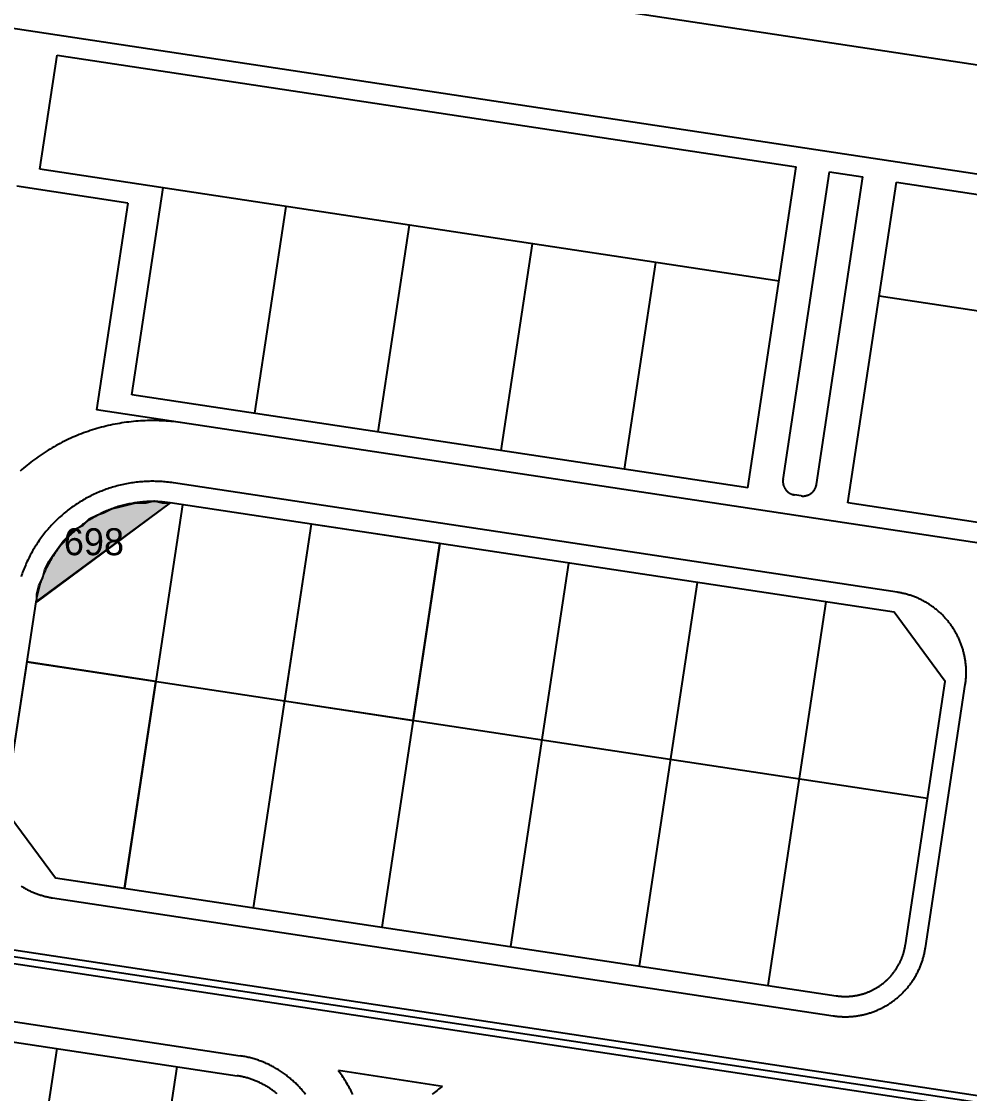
# Model space of a CAD drawing. Header units: metres. Extents: x 680594 to 684853, y 828874 to 830078.
# Drawn here: x 681077.2 to 681217.7, y 829831.2 to 829990.2 of the extents above; entities that cross this region are included whole.
import ezdxf
from ezdxf.enums import TextEntityAlignment as Align

# ---------------------------------------------------------------- set-up
doc = ezdxf.new("R2010")
doc.units = ezdxf.units.M
for name, color, linetype in [('PLOT_LINES', 7, 'Continuous'), ('PLOT_NUMBERS', 7, 'Continuous'), ('SELECTED_PLOTS', 3, 'Continuous')]:
    doc.layers.add(name, color=color, linetype=linetype)

msp = doc.modelspace()

# ---------------------------------------------------------------- hatches: boundary and pattern name
at = {"layer": 'SELECTED_PLOTS'}
h = msp.add_hatch(color=3, dxfattribs=at)
h.dxf.hatch_style = 1
h.paths.add_polyline_path([(681099.3, 829918.8), (681079.5, 829904.1), (681079.5, 829905.3), (681079.8, 829906.5), (681080.4, 829907.7), (681080.7, 829908.9), (681081.3, 829910.1), (681081.9, 829911), (681082.8, 829912.2), (681083.4, 829913.1), (681084.3, 829914), (681085.2, 829914.9), (681086.4, 829915.5), (681087.3, 829916.4), (681088.5, 829917), (681089.4, 829917.3), (681090.6, 829917.9), (681091.8, 829918.2), (681093, 829918.5), (681094.2, 829918.8), (681095.7, 829918.8), (681096.9, 829919.1), (681098.1, 829918.8)])

# ---------------------------------------------------------------- linework, layer by layer
at = {"layer": 'PLOT_LINES'}
for points in [[(680728.84, 830057.84), (682579.82, 829777.99)], [(680728.84, 830057.84), (682579.82, 829777.99)], [(681024.65, 829996.94), (681666.88, 829899.83)], [(681079.98, 829968.23), (681082.53, 829985.15)], [(681082.53, 829985.15), (681192.05, 829968.59)], [(681189.5, 829951.67), (681079.98, 829968.23)], [(681184.86, 829921.02), (681192.05, 829968.59)], [(681190.1, 829922.25), (681197, 829967.84)], [(681197, 829967.84), (681201.94, 829967.1)], [(681195.05, 829921.5), (681201.94, 829967.1)], [(681199.69, 829918.77), (681206.89, 829966.35)], [(681206.89, 829966.35), (681335.42, 829946.91)], [(681093, 829963.22), (681076.56, 829965.71)], [(681093.59, 829934.82), (681098.23, 829965.47)], [(681093, 829963.22), (681088.37, 829932.57)], [(681111.85, 829932.06), (681116.48, 829962.71)], [(681130.1, 829929.3), (681134.73, 829959.95)], [(681148.35, 829926.54), (681152.99, 829957.19)], [(681166.6, 829923.78), (681171.24, 829954.43)], [(681332.87, 829929.99), (681204.33, 829949.43)], [(681184.86, 829921.02), (681093.59, 829934.82)], [(681586.98, 829857.19), (681088.37, 829932.57)], [(681101.1, 829930.65), (681100.75, 829930.7), (681100.41, 829930.74), (681100.07, 829930.78), (681099.72, 829930.82), (681099.38, 829930.86), (681099.03, 829930.89), (681098.69, 829930.91), (681098.34, 829930.93), (681098, 829930.95), (681097.65, 829930.96), (681097.31, 829930.97), (681096.96, 829930.98), (681096.62, 829930.98), (681096.27, 829930.98), (681095.93, 829930.97), (681095.58, 829930.96), (681095.23, 829930.94), (681094.89, 829930.92), (681094.54, 829930.9), (681094.2, 829930.87), (681093.85, 829930.84), (681093.51, 829930.81), (681093.17, 829930.77), (681092.82, 829930.73), (681092.48, 829930.68), (681092.14, 829930.63), (681091.8, 829930.57), (681091.46, 829930.51), (681091.12, 829930.45), (681090.78, 829930.38), (681090.44, 829930.31), (681090.1, 829930.23), (681089.77, 829930.16), (681089.43, 829930.07), (681089.1, 829929.99), (681088.76, 829929.89), (681088.43, 829929.8), (681088.1, 829929.7), (681087.77, 829929.6), (681087.44, 829929.49), (681087.11, 829929.38), (681086.78, 829929.27), (681086.46, 829929.15), (681086.14, 829929.03), (681085.81, 829928.9), (681085.49, 829928.77), (681085.17, 829928.64), (681084.86, 829928.5), (681084.54, 829928.36), (681084.23, 829928.22), (681083.91, 829928.07), (681083.6, 829927.92), (681083.29, 829927.76), (681082.99, 829927.6), (681082.68, 829927.44), (681082.38, 829927.28), (681082.08, 829927.11), (681081.78, 829926.93), (681081.48, 829926.76), (681081.18, 829926.58), (681080.89, 829926.39), (681080.6, 829926.21), (681080.31, 829926.02), (681080.02, 829925.82), (681079.74, 829925.63), (681079.46, 829925.43), (681079.18, 829925.22), (681078.9, 829925.02), (681078.63, 829924.81), (681078.35, 829924.59), (681078.08, 829924.38), (681077.82, 829924.16), (681077.55, 829923.93), (681077.29, 829923.71), (681077.03, 829923.48)], [(681099.75, 829921.75), (681099.51, 829921.78), (681099.27, 829921.81), (681099.04, 829921.84), (681098.8, 829921.87), (681098.56, 829921.89), (681098.32, 829921.91), (681098.08, 829921.93), (681097.84, 829921.95), (681097.6, 829921.96), (681097.36, 829921.97), (681097.12, 829921.97), (681096.88, 829921.98), (681096.64, 829921.98), (681096.4, 829921.98), (681096.16, 829921.97), (681095.92, 829921.96), (681095.68, 829921.95), (681095.44, 829921.94), (681095.2, 829921.92), (681094.96, 829921.91), (681094.72, 829921.88), (681094.48, 829921.86), (681094.24, 829921.83), (681094, 829921.8), (681093.76, 829921.77), (681093.53, 829921.73), (681093.29, 829921.7), (681093.05, 829921.65), (681092.82, 829921.61), (681092.58, 829921.56), (681092.35, 829921.51), (681092.11, 829921.46), (681091.88, 829921.41), (681091.64, 829921.35), (681091.41, 829921.29), (681091.18, 829921.23), (681090.95, 829921.16), (681090.72, 829921.09), (681090.49, 829921.02), (681090.26, 829920.95), (681090.03, 829920.87), (681089.8, 829920.79), (681089.58, 829920.71), (681089.35, 829920.62), (681089.13, 829920.54), (681088.91, 829920.45), (681088.69, 829920.35), (681088.46, 829920.26), (681088.25, 829920.16), (681088.03, 829920.06), (681087.81, 829919.96), (681087.59, 829919.85), (681087.38, 829919.74), (681087.17, 829919.63), (681086.95, 829919.52), (681086.74, 829919.41), (681086.53, 829919.29), (681086.32, 829919.17), (681086.12, 829919.05), (681085.91, 829918.92), (681085.71, 829918.79), (681085.51, 829918.66), (681085.31, 829918.53), (681085.11, 829918.4), (681084.91, 829918.26), (681084.71, 829918.12), (681084.52, 829917.98), (681084.33, 829917.83), (681084.14, 829917.69), (681083.95, 829917.54), (681083.76, 829917.39), (681083.57, 829917.24), (681083.39, 829917.08), (681083.21, 829916.93), (681083.03, 829916.77), (681082.85, 829916.61), (681082.67, 829916.44), (681082.5, 829916.28), (681082.33, 829916.11), (681082.16, 829915.94), (681081.99, 829915.77), (681081.82, 829915.6), (681081.66, 829915.42), (681081.49, 829915.24), (681081.33, 829915.06), (681081.18, 829914.88), (681081.02, 829914.7), (681080.87, 829914.52), (681080.71, 829914.33), (681080.56, 829914.14), (681080.42, 829913.95), (681080.27, 829913.76), (681080.13, 829913.57), (681079.99, 829913.37), (681079.85, 829913.18), (681079.71, 829912.98), (681079.58, 829912.78), (681079.45, 829912.58), (681079.32, 829912.37), (681079.19, 829912.17), (681079.07, 829911.96), (681078.95, 829911.76), (681078.83, 829911.55), (681078.71, 829911.34), (681078.6, 829911.13), (681078.49, 829910.91), (681078.38, 829910.7), (681078.27, 829910.48), (681078.17, 829910.27), (681078.06, 829910.05), (681077.96, 829909.83), (681077.87, 829909.61), (681077.77, 829909.39), (681077.68, 829909.17), (681077.59, 829908.95), (681077.51, 829908.72), (681077.42, 829908.5), (681077.34, 829908.27), (681077.26, 829908.04), (681077.19, 829907.81)], [(681207.03, 829905.53), (681099.75, 829921.75)], [(681190.1, 829922.25), (681190.1, 829922.22), (681190.1, 829922.2), (681190.1, 829922.18), (681190.09, 829922.15), (681190.09, 829922.13), (681190.09, 829922.11), (681190.09, 829922.08), (681190.09, 829922.06), (681190.08, 829922.04), (681190.08, 829922.02), (681190.08, 829921.99), (681190.08, 829921.97), (681190.08, 829921.95), (681190.08, 829921.92), (681190.08, 829921.9), (681190.08, 829921.88), (681190.08, 829921.85), (681190.09, 829921.83), (681190.09, 829921.81), (681190.09, 829921.78), (681190.09, 829921.76), (681190.09, 829921.74), (681190.1, 829921.71), (681190.1, 829921.69), (681190.1, 829921.67), (681190.1, 829921.64), (681190.11, 829921.62), (681190.11, 829921.6), (681190.12, 829921.58), (681190.12, 829921.55), (681190.13, 829921.53), (681190.13, 829921.51), (681190.14, 829921.48), (681190.14, 829921.46), (681190.15, 829921.44), (681190.15, 829921.42), (681190.16, 829921.39), (681190.17, 829921.37), (681190.17, 829921.35), (681190.18, 829921.33), (681190.19, 829921.31), (681190.2, 829921.28), (681190.2, 829921.26), (681190.21, 829921.24), (681190.22, 829921.22), (681190.23, 829921.2), (681190.24, 829921.17), (681190.25, 829921.15), (681190.26, 829921.13), (681190.27, 829921.11), (681190.28, 829921.09), (681190.29, 829921.07), (681190.3, 829921.05), (681190.31, 829921.03), (681190.32, 829921.01), (681190.33, 829920.99), (681190.34, 829920.97), (681190.35, 829920.95), (681190.36, 829920.93), (681190.37, 829920.91), (681190.39, 829920.89), (681190.4, 829920.87), (681190.41, 829920.85), (681190.43, 829920.83), (681190.44, 829920.81), (681190.45, 829920.79), (681190.47, 829920.77), (681190.48, 829920.75), (681190.49, 829920.73), (681190.51, 829920.71), (681190.52, 829920.7), (681190.54, 829920.68), (681190.55, 829920.66), (681190.57, 829920.64), (681190.58, 829920.62), (681190.6, 829920.61), (681190.61, 829920.59), (681190.63, 829920.57), (681190.64, 829920.56), (681190.66, 829920.54), (681190.68, 829920.52), (681190.69, 829920.51), (681190.71, 829920.49), (681190.73, 829920.48), (681190.75, 829920.46), (681190.76, 829920.44), (681190.78, 829920.43), (681190.8, 829920.41), (681190.82, 829920.4), (681190.83, 829920.38), (681190.85, 829920.37), (681190.87, 829920.36), (681190.89, 829920.34), (681190.91, 829920.33), (681190.93, 829920.31), (681190.95, 829920.3), (681190.97, 829920.29), (681190.98, 829920.28), (681191, 829920.26), (681191.02, 829920.25), (681191.04, 829920.24), (681191.06, 829920.23), (681191.08, 829920.21), (681191.1, 829920.2), (681191.12, 829920.19), (681191.14, 829920.18), (681191.17, 829920.17), (681191.19, 829920.16), (681191.21, 829920.15), (681191.23, 829920.14), (681191.25, 829920.13), (681191.27, 829920.12), (681191.29, 829920.11), (681191.31, 829920.1), (681191.33, 829920.09), (681191.36, 829920.08), (681191.38, 829920.08), (681191.4, 829920.07), (681191.42, 829920.06), (681191.44, 829920.05), (681191.47, 829920.04), (681191.49, 829920.04), (681191.51, 829920.03), (681191.53, 829920.02), (681191.56, 829920.02), (681191.58, 829920.01), (681191.6, 829920.01), (681191.62, 829920), (681191.65, 829920), (681191.67, 829919.99), (681191.69, 829919.99), (681191.71, 829919.98), (681191.74, 829919.98), (681191.76, 829919.97), (681191.78, 829919.97)], [(681192.77, 829919.82), (681192.79, 829919.82), (681192.82, 829919.81), (681192.84, 829919.81), (681192.86, 829919.81), (681192.89, 829919.81), (681192.91, 829919.8), (681192.93, 829919.8), (681192.96, 829919.8), (681192.98, 829919.8), (681193, 829919.8), (681193.03, 829919.8), (681193.05, 829919.8), (681193.07, 829919.8), (681193.1, 829919.8), (681193.12, 829919.8), (681193.14, 829919.8), (681193.17, 829919.8), (681193.19, 829919.8), (681193.21, 829919.8), (681193.24, 829919.8), (681193.26, 829919.81), (681193.28, 829919.81), (681193.31, 829919.81), (681193.33, 829919.81), (681193.35, 829919.82), (681193.37, 829919.82), (681193.4, 829919.83), (681193.42, 829919.83), (681193.44, 829919.83), (681193.47, 829919.84), (681193.49, 829919.84), (681193.51, 829919.85), (681193.53, 829919.85), (681193.56, 829919.86), (681193.58, 829919.86), (681193.6, 829919.87), (681193.62, 829919.88), (681193.65, 829919.88), (681193.67, 829919.89), (681193.69, 829919.9), (681193.71, 829919.9), (681193.73, 829919.91), (681193.76, 829919.92), (681193.78, 829919.93), (681193.8, 829919.94), (681193.82, 829919.94), (681193.84, 829919.95), (681193.86, 829919.96), (681193.89, 829919.97), (681193.91, 829919.98), (681193.93, 829919.99), (681193.95, 829920), (681193.97, 829920.01), (681193.99, 829920.02), (681194.01, 829920.03), (681194.03, 829920.04), (681194.05, 829920.06), (681194.07, 829920.07), (681194.09, 829920.08), (681194.11, 829920.09), (681194.13, 829920.1), (681194.15, 829920.12), (681194.17, 829920.13), (681194.19, 829920.14), (681194.21, 829920.15), (681194.23, 829920.17), (681194.25, 829920.18), (681194.27, 829920.2), (681194.29, 829920.21), (681194.3, 829920.22), (681194.32, 829920.24), (681194.34, 829920.25), (681194.36, 829920.27), (681194.38, 829920.28), (681194.39, 829920.3), (681194.41, 829920.31), (681194.43, 829920.33), (681194.44, 829920.35), (681194.46, 829920.36), (681194.48, 829920.38), (681194.49, 829920.39), (681194.51, 829920.41), (681194.53, 829920.43), (681194.54, 829920.44), (681194.56, 829920.46), (681194.57, 829920.48), (681194.59, 829920.5), (681194.6, 829920.51), (681194.62, 829920.53), (681194.63, 829920.55), (681194.65, 829920.57), (681194.66, 829920.59), (681194.68, 829920.61), (681194.69, 829920.62), (681194.7, 829920.64), (681194.72, 829920.66), (681194.73, 829920.68), (681194.74, 829920.7), (681194.76, 829920.72), (681194.77, 829920.74), (681194.78, 829920.76), (681194.79, 829920.78), (681194.8, 829920.8), (681194.82, 829920.82), (681194.83, 829920.84), (681194.84, 829920.86), (681194.85, 829920.88), (681194.86, 829920.9), (681194.87, 829920.92), (681194.88, 829920.94), (681194.89, 829920.97), (681194.9, 829920.99), (681194.91, 829921.01), (681194.92, 829921.03), (681194.93, 829921.05), (681194.93, 829921.07), (681194.94, 829921.09), (681194.95, 829921.12), (681194.96, 829921.14), (681194.97, 829921.16), (681194.97, 829921.18), (681194.98, 829921.2), (681194.99, 829921.23), (681194.99, 829921.25), (681195, 829921.27), (681195.01, 829921.29), (681195.01, 829921.32), (681195.02, 829921.34), (681195.02, 829921.36), (681195.03, 829921.38), (681195.03, 829921.41), (681195.04, 829921.43), (681195.04, 829921.45), (681195.04, 829921.48), (681195.05, 829921.5)], [(681192.77, 829919.82), (681191.78, 829919.97)], [(681208.23, 829853.26), (681214.14, 829892.32), (681206.58, 829902.56), (681099.3, 829918.78), (681079.38, 829904.09), (681074.75, 829873.44), (681082.3, 829863.2), (681197.99, 829845.71)], [(681099.3, 829918.78), (681099.1, 829918.81), (681098.9, 829918.84), (681098.69, 829918.86), (681098.49, 829918.89), (681098.28, 829918.91), (681098.08, 829918.92), (681097.87, 829918.94), (681097.67, 829918.95), (681097.46, 829918.96), (681097.26, 829918.97), (681097.05, 829918.97), (681096.85, 829918.98), (681096.64, 829918.98), (681096.44, 829918.98), (681096.23, 829918.97), (681096.03, 829918.97), (681095.82, 829918.96), (681095.62, 829918.95), (681095.41, 829918.93), (681095.21, 829918.92), (681095.01, 829918.9), (681094.8, 829918.88), (681094.6, 829918.85), (681094.39, 829918.83), (681094.19, 829918.8), (681093.99, 829918.77), (681093.79, 829918.74), (681093.58, 829918.7), (681093.38, 829918.66), (681093.18, 829918.62), (681092.98, 829918.58), (681092.78, 829918.54), (681092.58, 829918.49), (681092.38, 829918.44), (681092.18, 829918.39), (681091.98, 829918.34), (681091.79, 829918.28), (681091.59, 829918.22), (681091.4, 829918.16), (681091.2, 829918.1), (681091.01, 829918.03), (681090.81, 829917.96), (681090.62, 829917.89), (681090.43, 829917.82), (681090.24, 829917.75), (681090.05, 829917.67), (681089.86, 829917.59), (681089.67, 829917.51), (681089.48, 829917.43), (681089.29, 829917.34), (681089.11, 829917.25), (681088.92, 829917.16), (681088.74, 829917.07), (681088.56, 829916.98), (681088.38, 829916.88), (681088.2, 829916.78), (681088.02, 829916.68), (681087.84, 829916.58), (681087.66, 829916.47), (681087.49, 829916.37), (681087.32, 829916.26), (681087.14, 829916.15), (681086.97, 829916.04), (681086.8, 829915.92), (681086.63, 829915.8), (681086.47, 829915.68), (681086.3, 829915.56), (681086.14, 829915.44), (681085.97, 829915.32), (681085.81, 829915.19), (681085.65, 829915.06), (681085.49, 829914.93), (681085.34, 829914.8), (681085.18, 829914.67), (681085.03, 829914.53), (681084.87, 829914.39), (681084.72, 829914.25), (681084.58, 829914.11), (681084.43, 829913.97), (681084.28, 829913.82), (681084.14, 829913.68), (681084, 829913.53), (681083.86, 829913.38), (681083.72, 829913.23), (681083.58, 829913.08), (681083.45, 829912.92), (681083.31, 829912.77), (681083.18, 829912.61), (681083.05, 829912.45), (681082.92, 829912.29), (681082.8, 829912.13), (681082.67, 829911.96), (681082.55, 829911.8), (681082.43, 829911.63), (681082.31, 829911.46), (681082.2, 829911.3), (681082.08, 829911.12), (681081.97, 829910.95), (681081.86, 829910.78), (681081.75, 829910.61), (681081.65, 829910.43), (681081.54, 829910.25), (681081.44, 829910.07), (681081.34, 829909.9), (681081.24, 829909.71), (681081.15, 829909.53), (681081.06, 829909.35), (681080.96, 829909.17), (681080.88, 829908.98), (681080.79, 829908.8), (681080.7, 829908.61), (681080.62, 829908.42), (681080.54, 829908.23), (681080.46, 829908.04), (681080.39, 829907.85), (681080.31, 829907.66), (681080.24, 829907.47), (681080.17, 829907.28), (681080.11, 829907.08), (681080.04, 829906.89), (681079.98, 829906.69), (681079.92, 829906.5), (681079.86, 829906.3), (681079.81, 829906.1), (681079.75, 829905.9), (681079.7, 829905.7), (681079.65, 829905.5), (681079.61, 829905.3), (681079.57, 829905.1), (681079.52, 829904.9), (681079.48, 829904.7), (681079.45, 829904.5), (681079.41, 829904.3), (681079.38, 829904.09)], [(681101.1, 829918.51), (681092.51, 829861.66)], [(681328.23, 829899.34), (681199.69, 829918.77)], [(681120.16, 829915.63), (681111.57, 829858.77)], [(681139.23, 829912.75), (681120.16, 829915.63), (681116.2, 829889.43), (681135.27, 829886.54), (681139.23, 829912.75)], [(681139.23, 829912.75), (681130.63, 829855.89)], [(681158.29, 829909.86), (681149.7, 829853.01)], [(681177.35, 829906.98), (681168.76, 829850.13)], [(681217.1, 829891.87), (681217.12, 829892.01), (681217.14, 829892.15), (681217.16, 829892.28), (681217.17, 829892.42), (681217.19, 829892.56), (681217.2, 829892.7), (681217.21, 829892.84), (681217.22, 829892.98), (681217.22, 829893.12), (681217.23, 829893.26), (681217.23, 829893.4), (681217.24, 829893.54), (681217.24, 829893.68), (681217.24, 829893.82), (681217.23, 829893.96), (681217.23, 829894.1), (681217.22, 829894.24), (681217.22, 829894.38), (681217.21, 829894.51), (681217.2, 829894.65), (681217.18, 829894.79), (681217.17, 829894.93), (681217.15, 829895.07), (681217.14, 829895.21), (681217.12, 829895.35), (681217.1, 829895.49), (681217.08, 829895.62), (681217.05, 829895.76), (681217.03, 829895.9), (681217, 829896.04), (681216.97, 829896.17), (681216.94, 829896.31), (681216.91, 829896.44), (681216.88, 829896.58), (681216.84, 829896.72), (681216.81, 829896.85), (681216.77, 829896.98), (681216.73, 829897.12), (681216.69, 829897.25), (681216.65, 829897.39), (681216.6, 829897.52), (681216.56, 829897.65), (681216.51, 829897.78), (681216.46, 829897.91), (681216.41, 829898.04), (681216.36, 829898.17), (681216.3, 829898.3), (681216.25, 829898.43), (681216.19, 829898.56), (681216.14, 829898.68), (681216.08, 829898.81), (681216.02, 829898.94), (681215.95, 829899.06), (681215.89, 829899.19), (681215.83, 829899.31), (681215.76, 829899.43), (681215.69, 829899.55), (681215.62, 829899.68), (681215.55, 829899.8), (681215.48, 829899.92), (681215.41, 829900.03), (681215.33, 829900.15), (681215.25, 829900.27), (681215.18, 829900.39), (681215.1, 829900.5), (681215.02, 829900.61), (681214.94, 829900.73), (681214.85, 829900.84), (681214.77, 829900.95), (681214.68, 829901.06), (681214.6, 829901.17), (681214.51, 829901.28), (681214.42, 829901.39), (681214.33, 829901.49), (681214.24, 829901.6), (681214.14, 829901.7), (681214.05, 829901.81), (681213.96, 829901.91), (681213.86, 829902.01), (681213.76, 829902.11), (681213.66, 829902.21), (681213.56, 829902.31), (681213.46, 829902.4), (681213.36, 829902.5), (681213.26, 829902.59), (681213.15, 829902.68), (681213.05, 829902.77), (681212.94, 829902.87), (681212.83, 829902.95), (681212.72, 829903.04), (681212.61, 829903.13), (681212.5, 829903.21), (681212.39, 829903.3), (681212.28, 829903.38), (681212.17, 829903.46), (681212.05, 829903.54), (681211.94, 829903.62), (681211.82, 829903.7), (681211.7, 829903.77), (681211.58, 829903.85), (681211.46, 829903.92), (681211.34, 829903.99), (681211.22, 829904.06), (681211.1, 829904.13), (681210.98, 829904.2), (681210.86, 829904.27), (681210.73, 829904.33), (681210.61, 829904.39), (681210.48, 829904.46), (681210.36, 829904.52), (681210.23, 829904.57), (681210.1, 829904.63), (681209.98, 829904.69), (681209.85, 829904.74), (681209.72, 829904.79), (681209.59, 829904.85), (681209.46, 829904.9), (681209.33, 829904.94), (681209.2, 829904.99), (681209.06, 829905.04), (681208.93, 829905.08), (681208.8, 829905.12), (681208.66, 829905.16), (681208.53, 829905.2), (681208.4, 829905.24), (681208.26, 829905.28), (681208.13, 829905.31), (681207.99, 829905.34), (681207.85, 829905.37), (681207.72, 829905.4), (681207.58, 829905.43), (681207.44, 829905.46), (681207.31, 829905.48), (681207.17, 829905.51), (681207.03, 829905.53)], [(681196.42, 829904.1), (681187.82, 829847.25)], [(681097.14, 829892.31), (681078.04, 829895.2), (681074.75, 829873.44), (681082.3, 829863.2), (681092.51, 829861.66), (681097.14, 829892.31)], [(681078.04, 829895.2), (681211.52, 829875.01)], [(681211.2, 829852.81), (681217.1, 829891.87)], [(680992.67, 829864.11), (681644.26, 829765.59)], [(680992.67, 829864.11), (681644.26, 829765.59)], [(681006.12, 829863.09), (681644.43, 829766.58)], [(681077.18, 829861.99), (681077.3, 829861.91), (681077.42, 829861.84), (681077.54, 829861.77), (681077.66, 829861.7), (681077.78, 829861.63), (681077.9, 829861.56), (681078.03, 829861.5), (681078.15, 829861.43), (681078.27, 829861.37), (681078.4, 829861.31), (681078.53, 829861.25), (681078.65, 829861.19), (681078.78, 829861.13), (681078.91, 829861.07), (681079.04, 829861.02), (681079.16, 829860.97), (681079.29, 829860.91), (681079.42, 829860.87), (681079.56, 829860.82), (681079.69, 829860.77), (681079.82, 829860.72), (681079.95, 829860.68), (681080.09, 829860.64), (681080.22, 829860.6), (681080.35, 829860.56), (681080.49, 829860.52), (681080.62, 829860.49), (681080.76, 829860.45), (681080.89, 829860.42), (681081.03, 829860.39), (681081.17, 829860.36), (681081.3, 829860.33), (681081.44, 829860.3), (681081.58, 829860.28), (681081.71, 829860.25), (681081.85, 829860.23)], [(681007.11, 829860.91), (681644.13, 829764.6)], [(681081.85, 829860.23), (681197.54, 829842.74)], [(681197.99, 829845.71), (681198.09, 829845.69), (681198.19, 829845.68), (681198.3, 829845.67), (681198.4, 829845.66), (681198.51, 829845.65), (681198.61, 829845.64), (681198.71, 829845.63), (681198.82, 829845.62), (681198.92, 829845.62), (681199.03, 829845.61), (681199.13, 829845.61), (681199.24, 829845.61), (681199.34, 829845.61), (681199.45, 829845.61), (681199.55, 829845.61), (681199.66, 829845.61), (681199.76, 829845.62), (681199.87, 829845.62), (681199.97, 829845.63), (681200.07, 829845.64), (681200.18, 829845.65), (681200.28, 829845.66), (681200.39, 829845.67), (681200.49, 829845.68), (681200.6, 829845.7), (681200.7, 829845.71), (681200.8, 829845.73), (681200.91, 829845.75), (681201.01, 829845.76), (681201.11, 829845.78), (681201.21, 829845.81), (681201.32, 829845.83), (681201.42, 829845.85), (681201.52, 829845.88), (681201.62, 829845.9), (681201.72, 829845.93), (681201.82, 829845.96), (681201.92, 829845.99), (681202.02, 829846.02), (681202.12, 829846.05), (681202.22, 829846.08), (681202.32, 829846.12), (681202.42, 829846.15), (681202.52, 829846.19), (681202.62, 829846.23), (681202.71, 829846.27), (681202.81, 829846.31), (681202.91, 829846.35), (681203, 829846.39), (681203.1, 829846.43), (681203.19, 829846.48), (681203.29, 829846.52), (681203.38, 829846.57), (681203.47, 829846.62), (681203.57, 829846.67), (681203.66, 829846.72), (681203.75, 829846.77), (681203.84, 829846.82), (681203.93, 829846.87), (681204.02, 829846.93), (681204.11, 829846.98), (681204.2, 829847.04), (681204.29, 829847.09), (681204.37, 829847.15), (681204.46, 829847.21), (681204.55, 829847.27), (681204.63, 829847.33), (681204.71, 829847.39), (681204.8, 829847.46), (681204.88, 829847.52), (681204.96, 829847.59), (681205.04, 829847.65), (681205.13, 829847.72), (681205.2, 829847.79), (681205.28, 829847.86), (681205.36, 829847.93), (681205.44, 829848), (681205.52, 829848.07), (681205.59, 829848.14), (681205.67, 829848.21), (681205.74, 829848.29), (681205.81, 829848.36), (681205.89, 829848.44), (681205.96, 829848.52), (681206.03, 829848.59), (681206.1, 829848.67), (681206.17, 829848.75), (681206.23, 829848.83), (681206.3, 829848.91), (681206.37, 829848.99), (681206.43, 829849.07), (681206.49, 829849.16), (681206.56, 829849.24), (681206.62, 829849.33), (681206.68, 829849.41), (681206.74, 829849.5), (681206.8, 829849.58), (681206.86, 829849.67), (681206.91, 829849.76), (681206.97, 829849.85), (681207.02, 829849.94), (681207.08, 829850.03), (681207.13, 829850.12), (681207.18, 829850.21), (681207.23, 829850.3), (681207.28, 829850.39), (681207.33, 829850.48), (681207.38, 829850.58), (681207.43, 829850.67), (681207.47, 829850.77), (681207.52, 829850.86), (681207.56, 829850.96), (681207.6, 829851.05), (681207.64, 829851.15), (681207.68, 829851.25), (681207.72, 829851.34), (681207.76, 829851.44), (681207.79, 829851.54), (681207.83, 829851.64), (681207.86, 829851.74), (681207.89, 829851.84), (681207.93, 829851.94), (681207.96, 829852.04), (681207.99, 829852.14), (681208.01, 829852.24), (681208.04, 829852.34), (681208.07, 829852.44), (681208.09, 829852.54), (681208.12, 829852.64), (681208.14, 829852.75), (681208.16, 829852.85), (681208.18, 829852.95), (681208.2, 829853.05), (681208.21, 829853.16), (681208.23, 829853.26)], [(681005.84, 829852.51), (681109.66, 829836.81)], [(681197.54, 829842.74), (681197.68, 829842.72), (681197.81, 829842.7), (681197.95, 829842.69), (681198.09, 829842.67), (681198.23, 829842.66), (681198.37, 829842.65), (681198.51, 829842.64), (681198.65, 829842.63), (681198.79, 829842.62), (681198.93, 829842.61), (681199.07, 829842.61), (681199.21, 829842.61), (681199.35, 829842.61), (681199.49, 829842.61), (681199.63, 829842.61), (681199.77, 829842.61), (681199.9, 829842.62), (681200.04, 829842.63), (681200.18, 829842.64), (681200.32, 829842.65), (681200.46, 829842.66), (681200.6, 829842.67), (681200.74, 829842.69), (681200.88, 829842.71), (681201.02, 829842.73), (681201.15, 829842.75), (681201.29, 829842.77), (681201.43, 829842.79), (681201.57, 829842.82), (681201.7, 829842.84), (681201.84, 829842.87), (681201.98, 829842.9), (681202.11, 829842.93), (681202.25, 829842.97), (681202.38, 829843), (681202.52, 829843.04), (681202.65, 829843.08), (681202.79, 829843.12), (681202.92, 829843.16), (681203.05, 829843.2), (681203.19, 829843.24), (681203.32, 829843.29), (681203.45, 829843.34), (681203.58, 829843.38), (681203.71, 829843.43), (681203.84, 829843.49), (681203.97, 829843.54), (681204.1, 829843.59), (681204.23, 829843.65), (681204.35, 829843.71), (681204.48, 829843.77), (681204.61, 829843.83), (681204.73, 829843.89), (681204.85, 829843.95), (681204.98, 829844.02), (681205.1, 829844.08), (681205.22, 829844.15), (681205.34, 829844.22), (681205.46, 829844.29), (681205.58, 829844.36), (681205.7, 829844.44), (681205.82, 829844.51), (681205.94, 829844.59), (681206.05, 829844.67), (681206.17, 829844.75), (681206.28, 829844.83), (681206.4, 829844.91), (681206.51, 829844.99), (681206.62, 829845.07), (681206.73, 829845.16), (681206.84, 829845.25), (681206.95, 829845.33), (681207.06, 829845.42), (681207.16, 829845.51), (681207.27, 829845.61), (681207.37, 829845.7), (681207.48, 829845.79), (681207.58, 829845.89), (681207.68, 829845.99), (681207.78, 829846.08), (681207.88, 829846.18), (681207.97, 829846.28), (681208.07, 829846.38), (681208.17, 829846.48), (681208.26, 829846.59), (681208.35, 829846.69), (681208.44, 829846.8), (681208.53, 829846.9), (681208.62, 829847.01), (681208.71, 829847.12), (681208.8, 829847.23), (681208.88, 829847.34), (681208.97, 829847.45), (681209.05, 829847.57), (681209.13, 829847.68), (681209.21, 829847.79), (681209.29, 829847.91), (681209.37, 829848.03), (681209.44, 829848.14), (681209.52, 829848.26), (681209.59, 829848.38), (681209.66, 829848.5), (681209.73, 829848.62), (681209.8, 829848.74), (681209.87, 829848.86), (681209.93, 829848.99), (681210, 829849.11), (681210.06, 829849.23), (681210.12, 829849.36), (681210.18, 829849.49), (681210.24, 829849.61), (681210.3, 829849.74), (681210.36, 829849.87), (681210.41, 829850), (681210.46, 829850.13), (681210.51, 829850.26), (681210.56, 829850.39), (681210.61, 829850.52), (681210.66, 829850.65), (681210.71, 829850.78), (681210.75, 829850.91), (681210.79, 829851.05), (681210.83, 829851.18), (681210.87, 829851.31), (681210.91, 829851.45), (681210.94, 829851.58), (681210.98, 829851.72), (681211.01, 829851.85), (681211.04, 829851.99), (681211.07, 829852.13), (681211.1, 829852.26), (681211.13, 829852.4), (681211.15, 829852.54), (681211.18, 829852.68), (681211.2, 829852.81)], [(680996.5, 829850.89), (681109.22, 829833.85)], [(681077.88, 829807.23), (681082.52, 829837.88)], [(681119.34, 829831.09), (681119.23, 829831.23), (681119.12, 829831.37), (681119.01, 829831.5), (681118.9, 829831.64), (681118.79, 829831.77), (681118.67, 829831.9), (681118.56, 829832.03), (681118.44, 829832.16), (681118.32, 829832.29), (681118.2, 829832.41), (681118.08, 829832.54), (681117.95, 829832.66), (681117.83, 829832.78), (681117.7, 829832.9), (681117.57, 829833.02), (681117.45, 829833.14), (681117.31, 829833.26), (681117.18, 829833.37), (681117.05, 829833.48), (681116.92, 829833.59), (681116.78, 829833.7), (681116.64, 829833.81), (681116.5, 829833.92), (681116.36, 829834.02), (681116.22, 829834.13), (681116.08, 829834.23), (681115.94, 829834.33), (681115.79, 829834.43), (681115.65, 829834.52), (681115.5, 829834.62), (681115.35, 829834.71), (681115.21, 829834.8), (681115.06, 829834.89), (681114.91, 829834.98), (681114.75, 829835.07), (681114.6, 829835.15), (681114.45, 829835.23), (681114.29, 829835.31), (681114.14, 829835.39), (681113.98, 829835.47), (681113.82, 829835.55), (681113.67, 829835.62), (681113.51, 829835.69), (681113.35, 829835.76), (681113.19, 829835.83), (681113.02, 829835.9), (681112.86, 829835.96), (681112.7, 829836.02), (681112.53, 829836.08), (681112.37, 829836.14), (681112.21, 829836.2), (681112.04, 829836.25), (681111.87, 829836.3), (681111.71, 829836.36), (681111.54, 829836.4), (681111.37, 829836.45), (681111.2, 829836.5), (681111.03, 829836.54), (681110.86, 829836.58), (681110.69, 829836.62), (681110.52, 829836.66), (681110.35, 829836.69), (681110.18, 829836.72), (681110.01, 829836.76), (681109.84, 829836.78), (681109.66, 829836.81)], [(681095.68, 829804.54), (681100.32, 829835.19)], [(681126.36, 829831.05), (681126.25, 829831.27), (681126.14, 829831.49), (681126.03, 829831.71), (681125.92, 829831.93), (681125.8, 829832.14), (681125.68, 829832.36), (681125.56, 829832.57), (681125.43, 829832.78), (681125.3, 829832.99), (681125.17, 829833.2), (681125.04, 829833.41), (681124.91, 829833.61), (681124.77, 829833.82), (681124.63, 829834.02), (681124.49, 829834.22), (681124.34, 829834.42), (681124.2, 829834.61)], [(681139.63, 829832.28), (681124.2, 829834.61)], [(681115.12, 829831.18), (681115.02, 829831.27), (681114.91, 829831.36), (681114.8, 829831.45), (681114.69, 829831.53), (681114.58, 829831.61), (681114.46, 829831.7), (681114.35, 829831.78), (681114.24, 829831.86), (681114.12, 829831.94), (681114, 829832.01), (681113.89, 829832.09), (681113.77, 829832.16), (681113.65, 829832.24), (681113.53, 829832.31), (681113.41, 829832.38), (681113.29, 829832.45), (681113.17, 829832.52), (681113.04, 829832.58), (681112.92, 829832.65), (681112.79, 829832.71), (681112.67, 829832.77), (681112.54, 829832.83), (681112.42, 829832.89), (681112.29, 829832.95), (681112.16, 829833), (681112.03, 829833.06), (681111.9, 829833.11), (681111.77, 829833.16), (681111.64, 829833.21), (681111.51, 829833.26), (681111.38, 829833.31), (681111.25, 829833.35), (681111.12, 829833.4), (681110.98, 829833.44), (681110.85, 829833.48), (681110.72, 829833.52), (681110.58, 829833.56), (681110.45, 829833.59), (681110.31, 829833.63), (681110.17, 829833.66), (681110.04, 829833.69), (681109.9, 829833.72), (681109.77, 829833.75), (681109.63, 829833.78), (681109.49, 829833.8), (681109.35, 829833.82), (681109.22, 829833.85)], [(681139.63, 829832.28), (681139.43, 829832.14), (681139.23, 829831.99), (681139.04, 829831.84), (681138.84, 829831.69), (681138.65, 829831.53), (681138.46, 829831.38), (681138.27, 829831.22), (681138.09, 829831.06)]]:
    msp.add_lwpolyline(points, dxfattribs=at)
at = {"layer": 'SELECTED_PLOTS', "color": 7}
msp.add_lwpolyline([(681099.3, 829918.8), (681079.5, 829904.1), (681079.5, 829905.3), (681079.8, 829906.5), (681080.4, 829907.7), (681080.7, 829908.9), (681081.3, 829910.1), (681081.9, 829911), (681082.8, 829912.2), (681083.4, 829913.1), (681084.3, 829914), (681085.2, 829914.9), (681086.4, 829915.5), (681087.3, 829916.4), (681088.5, 829917), (681089.4, 829917.3), (681090.6, 829917.9), (681091.8, 829918.2), (681093, 829918.5), (681094.2, 829918.8), (681095.7, 829918.8), (681096.9, 829919.1), (681098.1, 829918.8)], close=True, dxfattribs=at)

# ---------------------------------------------------------------- texts
at = {"layer": 'PLOT_NUMBERS', "color": 7}
msp.add_text('698', height=4, dxfattribs=at).set_placement((681087.98, 829913.02), align=Align.MIDDLE_CENTER)

doc.saveas('drawing.dxf')
